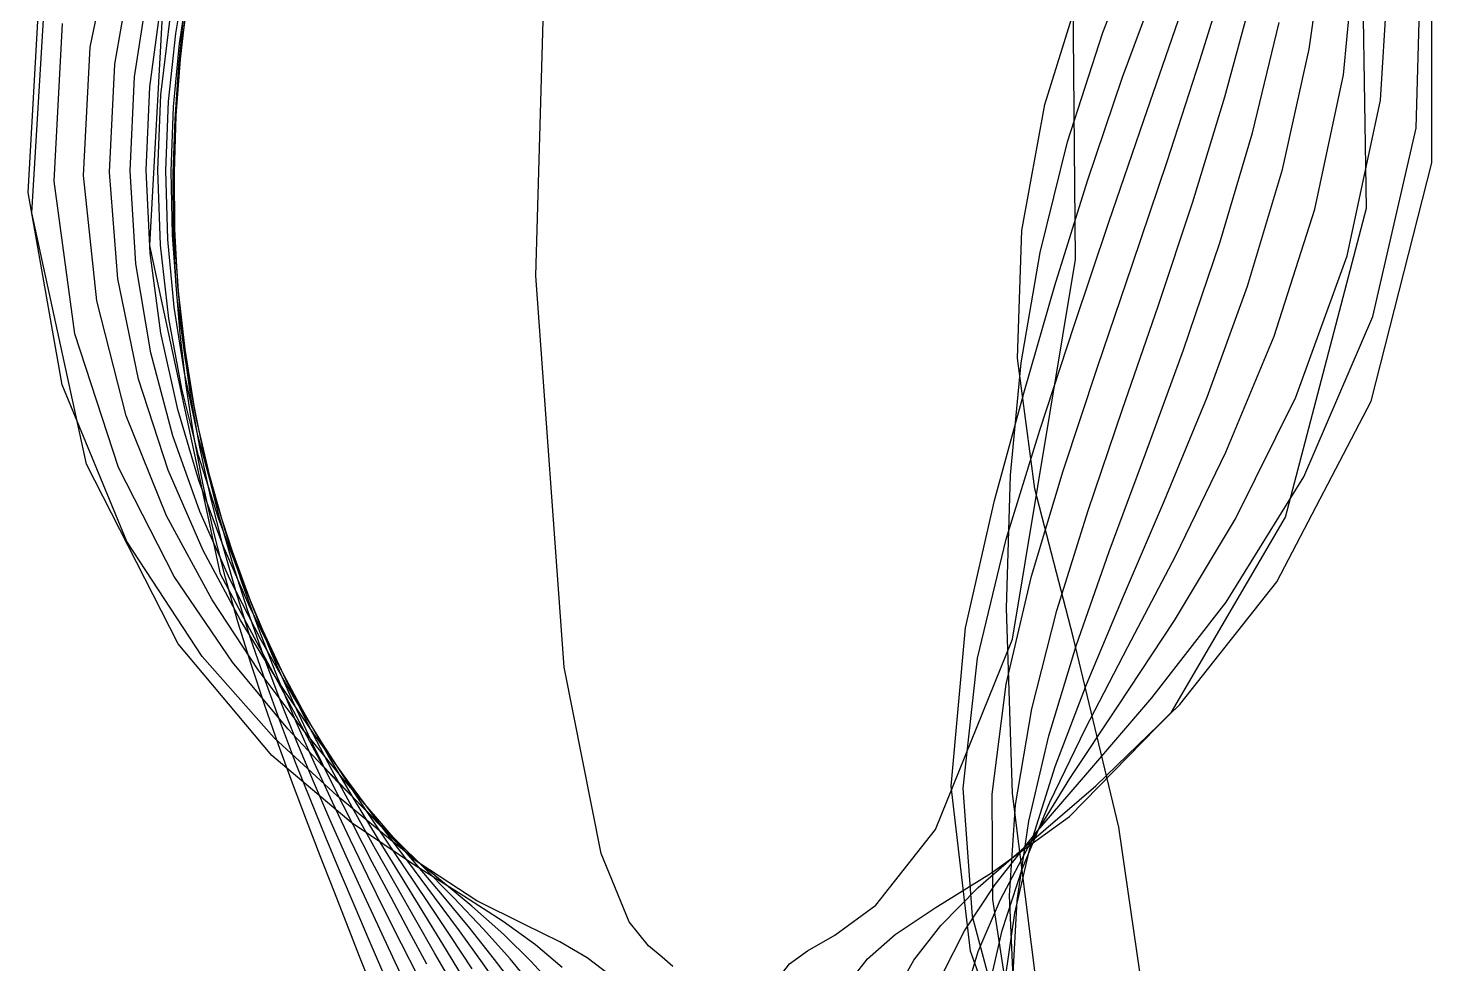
# Model space of a CAD drawing. Header units: metres. Extents: x -511 to 502, y -402 to 468.
# Drawn here: x -510.9 to -185, y -184.7 to 32.6 of the extents above; entities that cross this region are included whole.
import ezdxf

# ---------------------------------------------------------------- set-up
doc = ezdxf.new("R2010")
doc.units = ezdxf.units.M

msp = doc.modelspace()

# ---------------------------------------------------------------- linework, layer by layer
for p, q in [((-393.0184, -24.959198, -425.1002), (-389.79626, 88.44519, -434.79446)), ((-267.7315, -21.131409, -437.72675), (-268.69766, 87.21478, -446.3695)), ((-200.19803, -9.256653, -503.57962), (-201.5408, 72.708954, -507.92133)), ((-482.65906, -17.894104, -485.5315), (-477.73804, 71.555115, -490.94012)), ((-185.07257, 1.329041, -558.2229), (-185.01999, 61.014008, -560.24884)), ((-496.4969, 28.154602, -632.7292), (-490.55997, 56.512177, -634.68054)), ((-261.4356, 31.529053, -627.11066), (-252.00055, 55.703827, -630.5213)), ((-510.0025, -10.279572, -548.2809), (-506.16797, 53.898376, -550.64233)), ((-213.49997, 27.659424, -633.05493), (-209.7175, 55.317383, -633.9093)), ((-205.5773, 21.758911, -625.3669), (-202.56137, 53.057526, -626.1549)), ((-196.93698, 15.83371, -612.8142), (-194.72095, 52.665863, -613.6611)), ((-188.69449, 9.323608, -592.2804), (-187.41702, 54.872345, -593.4272)), ((-490.80457, 24.20163, -643.932), (-486.47522, 48.44217, -645.1084)), ((-476.62173, 31.366638, -665.93054), (-473.9777, 46.76483, -666.392)), ((-238.80908, 25.27298, -639.0455), (-231.6932, 48.39966, -640.4132)), ((-486.2005, 21.229034, -651.88525), (-482.92352, 42.45526, -652.6446)), ((-475.79272, 28.996246, -668.60767), (-473.6175, 43.397797, -668.962)), ((-274.87112, 14.866211, -615.5789), (-266.1523, 42.777496, -620.07935)), ((-256.84036, 21.161987, -632.21533), (-248.21188, 44.56894, -634.8196)), ((-510.91016, -5.579132, -589.7801), (-508.19998, 41.688904, -590.87024)), ((-475.45755, 27.031097, -670.76025), (-473.64886, 40.61432, -671.04126)), ((-233.08426, 16.606567, -638.94714), (-226.53384, 40.74533, -639.8508)), ((-482.6673, 18.9122, -657.744), (-480.1093, 37.870758, -658.2631)), ((-475.94293, 23.994324, -673.8855), (-474.67117, 36.358154, -674.08044)), ((-475.53387, 25.384644, -672.49664), (-474.0193, 38.29541, -672.72675)), ((-504.8666, -2.994659, -615.677), (-502.88565, 33.651337, -616.24927)), ((-480.0786, 17.054901, -662.1923), (-478.03156, 34.264923, -662.5649)), ((-251.93042, 11.231079, -635.7663), (-243.84375, 34.521576, -637.6395)), ((-226.69016, 8.244141, -637.1034), (-220.48294, 33.900787, -637.5716)), ((-478.29254, 15.532837, -665.6518), (-476.62173, 31.366638, -665.93054)), ((-269.60583, 6.205048, -623.3934), (-261.4356, 31.529053, -627.11066)), ((-498.01752, -1.611572, -632.38885), (-496.4969, 28.154602, -632.7292)), ((-477.17822, 14.26358, -668.3916), (-475.79272, 28.996246, -668.60767)), ((-476.6215, 13.189606, -670.5877), (-475.45755, 27.031097, -670.76025)), ((-219.6748, -0.228302, -633.05994), (-213.49997, 27.659424, -633.05493)), ((-492.0198, -0.894501, -643.7073), (-490.80457, 24.20163, -643.932)), ((-476.7929, 11.463043, -673.7688), (-475.94293, 23.994324, -673.8855)), ((-476.52277, 12.267609, -672.35565), (-475.53387, 25.384644, -672.49664)), ((-246.48737, 1.630432, -637.8387), (-238.80908, 25.27298, -639.0455)), ((-487.20074, -0.553497, -651.7241), (-486.2005, 21.229034, -651.88525)), ((-264.99057, -2.915253, -629.34436), (-256.84036, 21.161987, -632.21533)), ((-212.17566, -9.431, -626.00824), (-205.5773, 21.758911, -625.3669)), ((-483.50806, -0.428986, -657.6209), (-482.6673, 18.9122, -657.744)), ((-480.7964, -0.430603, -662.0936), (-480.0786, 17.054901, -662.1923)), ((-240.54065, -7.762207, -638.3565), (-233.08426, 16.606567, -638.94714)), ((-478.91287, -0.506317, -665.56995), (-478.29254, 15.532837, -665.6518)), ((-477.72052, -0.62619, -668.3224), (-477.17822, 14.26358, -668.3916)), ((-477.10193, -0.773956, -670.52893), (-476.6215, 13.189606, -670.5877)), ((-280.24643, -14.399597, -610.6456), (-274.87112, 14.866211, -615.5789)), ((-204.67258, -20.321686, -614.52386), (-196.93698, 15.83371, -612.8142)), ((-477.19693, -1.138031, -673.7321), (-476.7929, 11.463043, -673.7688)), ((-476.9566, -0.943695, -672.30707), (-476.52277, 12.267609, -672.35565)), ((-260.04953, -12.509338, -633.7986), (-251.93042, 11.231079, -635.7663)), ((-234.24396, -17.254333, -637.1347), (-226.69016, 8.244141, -637.1034)), ((-198.73184, -34.42401, -596.14307), (-188.69449, 9.323608, -592.2804)), ((-275.99124, -19.559326, -618.859), (-269.60583, 6.205048, -623.3934)), ((-254.50497, -22.238342, -636.72736), (-246.48737, 1.630432, -637.8387)), ((-199.13171, -54.01581, -567.0221), (-185.07257, 1.329041, -558.2229)), ((-500.02054, -38.409363, -618.18304), (-504.8666, -2.994659, -615.677)), ((-494.9666, -30.743195, -633.7146), (-498.01752, -1.611572, -632.38885)), ((-490.03754, -25.644104, -644.4585), (-492.0198, -0.894501, -643.7073)), ((-485.87524, -22.138855, -652.1729), (-487.20074, -0.553497, -651.7241)), ((-482.6006, -19.654846, -657.89984), (-483.50806, -0.428986, -657.6209)), ((-480.16382, -17.847534, -662.2721), (-480.7964, -0.430603, -662.0936)), ((-478.46722, -16.50412, -665.6868), (-478.91287, -0.506317, -665.56995)), ((-477.40698, -15.489532, -668.4009), (-477.72052, -0.62619, -668.3224)), ((-477.13956, -13.711609, -673.77325), (-477.19693, -1.138031, -673.7321)), ((-476.88745, -14.717682, -670.5841), (-477.10193, -0.773956, -670.52893)), ((-476.82312, -14.134888, -672.35016), (-476.9566, -0.943695, -672.30707)), ((-272.52185, -27.229034, -625.81244), (-264.99057, -2.915253, -629.34436)), ((-227.82007, -27.383972, -633.83496), (-219.6748, -0.228302, -633.05994)), ((-503.01746, -50.27353, -594.93054), (-510.91016, -5.579132, -589.7801)), ((-248.58685, -32.010468, -638.0271), (-240.54065, -7.762207, -638.3565)), ((-221.65286, -38.95935, -627.8673), (-212.17566, -9.431, -626.00824)), ((-218.97412, -80.98364, -523.97534), (-200.19803, -9.256653, -503.57962)), ((-497.3811, -68.66235, -559.7807), (-510.0025, -10.279572, -548.2809)), ((-268.09634, -36.48227, -631.53735), (-260.04953, -12.509338, -633.7986)), ((-476.2672, -30.148376, -668.6201), (-477.40698, -15.489532, -668.4009)), ((-476.61713, -26.166931, -673.88727), (-477.13956, -13.711609, -673.77325)), ((-475.99463, -28.504242, -670.74817), (-476.88745, -14.717682, -670.5841)), ((-476.1289, -27.196777, -672.4804), (-476.82312, -14.134888, -672.35016)), ((-281.25183, -44.09851, -604.3899), (-280.24643, -14.399597, -610.6456)), ((-466.23624, -94.26126, -511.46674), (-482.65906, -17.894104, -485.5315)), ((-478.25812, -34.867188, -662.70984), (-480.16382, -17.847534, -662.2721)), ((-477.00342, -32.22235, -665.9917), (-478.46722, -16.50412, -665.6868)), ((-242.68268, -42.11142, -637.5836), (-234.24396, -17.254333, -637.1347)), ((-482.4432, -42.825104, -653.1704), (-485.87524, -22.138855, -652.1729)), ((-480.0725, -38.294464, -658.5488), (-482.6006, -19.654846, -657.89984)), ((-282.3803, -109.29184, -477.87238), (-267.7315, -21.131409, -437.72675)), ((-280.34995, -45.173523, -612.4006), (-275.99124, -19.559326, -618.859)), ((-262.62997, -46.170654, -635.62976), (-254.50497, -22.238342, -636.72736)), ((-216.60022, -53.152313, -618.25507), (-204.67258, -20.321686, -614.52386)), ((-485.25348, -48.95224, -646.05884), (-490.03754, -25.644104, -644.4585)), ((-386.48425, -115.79376, -469.9815), (-393.0184, -24.959198, -425.1002)), ((-475.6393, -38.425476, -674.0666), (-476.61713, -26.166931, -673.88727)), ((-474.89896, -40.031616, -672.69006), (-476.1289, -27.196777, -672.4804)), ((-474.46664, -42.011444, -671.01135), (-475.99463, -28.504242, -670.74817)), ((-279.58694, -51.64789, -620.9271), (-272.52185, -27.229034, -625.81244)), ((-237.228, -53.123444, -635.2094), (-227.82007, -27.383972, -633.83496)), ((-488.10574, -57.440582, -636.4188), (-494.9666, -30.743195, -633.7146)), ((-474.62433, -47.45572, -666.4631), (-477.00342, -32.22235, -665.9917)), ((-474.36813, -44.446045, -668.9663), (-476.2672, -30.148376, -668.6201)), ((-256.8383, -55.928253, -637.9034), (-248.58685, -32.010468, -638.0271)), ((-475.2393, -51.214447, -663.37134), (-478.25812, -34.867188, -662.70984)), ((-214.74362, -71.5874, -603.52466), (-198.73184, -34.42401, -596.14307)), ((-489.9215, -69.45923, -623.0394), (-500.02054, -38.409363, -618.18304)), ((-476.17828, -55.972107, -659.5055), (-480.0725, -38.294464, -658.5488)), ((-474.22937, -50.422974, -674.30237), (-475.6393, -38.425476, -674.0666)), ((-276.0624, -60.78238, -628.74054), (-268.09634, -36.48227, -631.53735)), ((-232.836, -65.86438, -630.56976), (-221.65286, -38.95935, -627.8673)), ((-473.17487, -52.55893, -672.9692), (-474.89896, -40.031616, -672.69006)), ((-472.3678, -55.13867, -671.36053), (-474.46664, -42.011444, -671.01135)), ((-251.44785, -66.04413, -638.35626), (-242.68268, -42.11142, -637.5836)), ((-477.32483, -62.08847, -654.6006), (-482.4432, -42.825104, -653.1704)), ((-471.80566, -58.257233, -669.42053), (-474.36813, -44.446045, -668.9663)), ((-282.84293, -71.255585, -602.1216), (-280.34995, -45.173523, -612.4006)), ((-277.19583, -74.383514, -595.24084), (-281.25183, -44.09851, -604.3899)), ((-471.47205, -62.048126, -667.072), (-474.62433, -47.45572, -666.4631)), ((-270.59232, -70.21768, -634.49786), (-262.62997, -46.170654, -635.62976)), ((-487.99765, -86.634674, -604.23944), (-503.01746, -50.27353, -594.93054)), ((-478.39172, -70.07883, -648.27844), (-485.25348, -48.95224, -646.05884)), ((-471.31982, -66.69449, -664.20966), (-475.2393, -51.214447, -663.37134)), ((-472.4227, -62.11081, -674.585), (-474.22937, -50.422974, -674.30237)), ((-286.58408, -77.11539, -613.84546), (-279.58694, -51.64789, -620.9271)), ((-471.01105, -64.71707, -673.3062), (-473.17487, -52.55893, -672.9692)), ((-469.77716, -67.811646, -671.7805), (-472.3678, -55.13867, -671.36053)), ((-247.08496, -77.11417, -636.9902), (-237.228, -53.123444, -635.2094)), ((-230.62671, -81.3645, -623.14557), (-216.60022, -53.152313, -618.25507)), ((-221.00421, -96.04202, -582.01117), (-199.13171, -54.01581, -567.0221)), ((-478.74057, -80.66623, -640.011), (-488.10574, -57.440582, -636.4188)), ((-471.2436, -72.446594, -660.6907), (-476.17828, -55.972107, -659.5055)), ((-468.6927, -71.49463, -669.961), (-471.80566, -58.257233, -669.42053)), ((-264.8496, -79.46405, -637.9607), (-256.8383, -55.928253, -637.9034)), ((-283.82565, -86.10852, -625.3373), (-276.0624, -60.78238, -628.74054)), ((-471.03046, -79.64172, -656.32324), (-477.32483, -62.08847, -654.6006)), ((-470.26392, -73.45532, -674.9049), (-472.4227, -62.11081, -674.585)), ((-467.70758, -75.89914, -667.7857), (-471.47205, -62.048126, -667.072)), ((-468.4699, -76.46445, -673.689), (-471.01105, -64.71707, -673.3062)), ((-466.7316, -81.19809, -665.1739), (-471.31982, -66.69449, -664.20966)), ((-466.78098, -79.98288, -672.2551), (-469.77716, -67.811646, -671.7805)), ((-259.9547, -88.95526, -639.3794), (-251.44785, -66.04413, -638.35626)), ((-244.4867, -89.85507, -633.72235), (-232.836, -65.86438, -630.56976)), ((-476.07867, -110.41925, -578.5109), (-497.3811, -68.66235, -559.7807)), ((-477.0213, -94.78705, -629.1151), (-489.9215, -69.45923, -623.0394)), ((-470.27127, -88.72067, -650.8576), (-478.39172, -70.07883, -648.27844)), ((-465.14743, -84.10812, -670.56525), (-468.6927, -71.49463, -669.961)), ((-283.7944, -102.15112, -586.9466), (-282.84293, -71.255585, -602.1216)), ((-277.94504, -94.66373, -633.4268), (-270.59232, -70.21768, -634.49786)), ((-232.8165, -100.732086, -612.3173), (-214.74362, -71.5874, -603.52466)), ((-465.60535, -87.61368, -662.0222), (-471.2436, -72.446594, -660.6907)), ((-467.80347, -84.43671, -675.25275), (-470.26392, -73.45532, -674.9049)), ((-268.29214, -108.77597, -582.5498), (-277.19583, -74.383514, -595.24084)), ((-465.6177, -87.777985, -674.10583), (-468.4699, -76.46445, -673.689)), ((-463.49304, -88.96222, -668.5716), (-467.70758, -75.89914, -667.7857)), ((-293.28168, -106.693085, -604.9242), (-286.58408, -77.11539, -613.84546)), ((-256.62924, -99.31784, -639.01227), (-247.08496, -77.11417, -636.9902)), ((-468.2049, -100.21866, -643.9902), (-478.74057, -80.66623, -640.011)), ((-464.05402, -95.42099, -658.20276), (-471.03046, -79.64172, -656.32324)), ((-463.46625, -91.629425, -672.7686), (-466.78098, -79.98288, -672.2551)), ((-461.69678, -94.69504, -666.21533), (-466.7316, -81.19809, -665.1739)), ((-272.08713, -102.66928, -638.2482), (-264.8496, -79.46405, -637.9607)), ((-245.44342, -126.25488, -554.1008), (-218.97412, -80.98364, -523.97534)), ((-244.81354, -104.985596, -628.40063), (-230.62671, -81.3645, -623.14557)), ((-465.09418, -95.0466, -675.61993), (-467.80347, -84.43671, -675.25275)), ((-461.28394, -96.080536, -671.2116), (-465.14743, -84.10812, -670.56525)), ((-470.51923, -113.36609, -614.91315), (-487.99765, -86.634674, -604.23944)), ((-462.5202, -98.64996, -674.5454), (-465.6177, -87.777985, -674.10583)), ((-459.56708, -101.48386, -663.4265), (-465.60535, -87.61368, -662.0222)), ((-290.50085, -113.711334, -622.0032), (-283.82565, -86.10852, -625.3373)), ((-461.61343, -104.937225, -653.5678), (-470.27127, -88.72067, -650.8576)), ((-458.97723, -101.23596, -669.39954), (-463.49304, -88.96222, -668.5716)), ((-267.6366, -110.85791, -640.6232), (-259.9547, -88.95526, -639.3794)), ((-255.58997, -111.125916, -637.0152), (-244.4867, -89.85507, -633.72235)), ((-442.50928, -138.77325, -547.9073), (-466.23624, -94.26126, -511.46674)), ((-459.91528, -102.74921, -673.3064), (-463.46625, -91.629425, -672.7686)), ((-463.46793, -114.66495, -635.4193), (-477.0213, -94.78705, -629.1151)), ((-462.18848, -105.28635, -675.99866), (-465.09418, -95.0466, -675.61993)), ((-456.804, -109.52551, -660.12695), (-464.05402, -95.42099, -658.20276)), ((-456.40796, -107.214966, -667.29175), (-461.69678, -94.69504, -666.21533)), ((-457.2052, -107.421844, -671.88086), (-461.28394, -96.080536, -671.2116)), ((-283.851, -119.79379, -632.7992), (-277.94504, -94.66373, -633.4268)), ((-243.5632, -124.482635, -597.8497), (-221.00421, -96.04202, -582.01117)), ((-457.52216, -116.47067, -647.9721), (-468.2049, -100.21866, -643.9902)), ((-459.2391, -109.08563, -674.9976), (-462.5202, -98.64996, -674.5454)), ((-265.23752, -119.86392, -641.16547), (-256.62924, -99.31784, -639.01227)), ((-250.01248, -122.97348, -620.9463), (-232.8165, -100.732086, -612.3173)), ((-456.20193, -113.355804, -673.8555), (-459.91528, -102.74921, -673.3064)), ((-453.373, -114.14542, -664.84406), (-459.56708, -101.48386, -663.4265)), ((-454.28748, -112.75226, -670.24396), (-458.97723, -101.23596, -669.39954)), ((-282.35873, -145.19658, -574.578), (-283.7944, -102.15112, -586.9466)), ((-277.914, -125.53885, -638.91266), (-272.08713, -102.66928, -638.2482)), ((-459.13574, -115.16403, -676.3819), (-462.18848, -105.28635, -675.99866)), ((-452.94812, -119.008026, -656.24097), (-461.61343, -104.937225, -653.5678)), ((-452.9989, -118.16086, -672.55664), (-457.2052, -107.421844, -671.88086)), ((-451.01926, -118.82788, -668.3692), (-456.40796, -107.214966, -667.29175)), ((-296.61945, -143.46246, -599.02136), (-293.28168, -106.693085, -604.9242)), ((-257.8457, -124.77579, -633.49365), (-244.81354, -104.985596, -628.40063)), ((-454.3448, -136.33267, -597.4376), (-476.07867, -110.41925, -578.5109)), ((-455.8307, -119.09915, -675.4535), (-459.2391, -109.08563, -674.9976)), ((-449.57806, -122.147675, -662.014), (-456.804, -109.52551, -660.12695)), ((-300.24518, -153.50223, -528.79724), (-282.3803, -109.29184, -477.87238)), ((-257.7087, -152.98753, -573.14014), (-268.29214, -108.77597, -582.5498)), ((-453.78162, -132.23468, -625.0363), (-470.51923, -113.36609, -614.91315)), ((-452.38998, -123.473724, -674.4049), (-456.20193, -113.355804, -673.8555)), ((-449.52618, -123.564545, -671.0842), (-454.28748, -112.75226, -670.24396)), ((-293.83066, -143.89304, -620.6834), (-290.50085, -113.711334, -622.0032)), ((-273.98203, -131.76013, -642.1051), (-267.6366, -110.85791, -640.6232)), ((-265.4538, -130.09192, -640.2545), (-255.58997, -111.125916, -637.0152)), ((-450.59174, -130.17728, -641.3378), (-463.46793, -114.66495, -635.4193)), ((-455.9815, -124.69321, -676.7634), (-459.13574, -115.16403, -676.3819)), ((-447.3209, -130.04333, -651.7205), (-457.52216, -116.47067, -647.9721)), ((-447.2025, -125.72983, -666.23114), (-453.373, -114.14542, -664.84406)), ((-377.8799, -159.0793, -525.27905), (-386.48425, -115.79376, -469.9815)), ((-452.34396, -128.71094, -675.9053), (-455.8307, -119.09915, -675.4535)), ((-448.73636, -128.33826, -673.2254), (-452.9989, -118.16086, -672.55664)), ((-444.60764, -131.30023, -658.7718), (-452.94812, -119.008026, -656.24097)), ((-445.6455, -129.62497, -669.4224), (-451.01926, -118.82788, -668.3692)), ((-287.12247, -145.28188, -633.2642), (-283.851, -119.79379, -632.7992)), ((-272.45804, -138.91763, -643.39404), (-265.23752, -119.86392, -641.16547)), ((-448.53204, -133.13394, -674.94525), (-452.38998, -123.473724, -674.4049)), ((-442.56824, -133.51431, -663.811), (-449.57806, -122.147675, -662.014)), ((-444.77066, -133.73737, -671.90454), (-449.52618, -123.564545, -671.0842)), ((-264.87314, -140.2515, -628.6451), (-250.01248, -122.97348, -620.9463)), ((-452.76624, -133.88968, -677.1376), (-455.9815, -124.69321, -676.7634)), ((-441.175, -136.38373, -667.55865), (-447.2025, -125.72983, -666.23114)), ((-281.69934, -147.7935, -640.1514), (-277.914, -125.53885, -638.91266)), ((-269.16055, -150.52095, -581.34534), (-245.44342, -126.25488, -554.1008)), ((-269.03745, -141.6683, -638.1653), (-257.8457, -124.77579, -633.49365)), ((-263.04907, -143.37256, -611.7349), (-243.5632, -124.482635, -597.8497)), ((-448.8209, -137.94412, -676.3462), (-452.34396, -128.71094, -675.9053)), ((-438.9854, -142.53073, -646.5967), (-450.59174, -130.17728, -641.3378)), ((-444.47308, -138.00027, -673.8765), (-448.73636, -128.33826, -673.2254)), ((-437.90347, -141.5751, -655.12177), (-447.3209, -130.04333, -651.7205)), ((-440.36572, -139.70425, -670.4338), (-445.6455, -129.62497, -669.4224)), ((-273.68552, -147.18549, -643.3467), (-265.4538, -130.09192, -640.2545)), ((-439.1378, -145.73918, -633.79736), (-453.78162, -132.23468, -625.0363)), ((-444.67084, -142.36993, -675.46875), (-448.53204, -133.13394, -674.94525)), ((-436.76443, -142.17923, -661.1056), (-444.60764, -131.30023, -658.7718)), ((-435.88184, -143.84848, -665.4884), (-442.56824, -133.51431, -663.811)), ((-278.60062, -151.56369, -643.8636), (-273.98203, -131.76013, -642.1051)), ((-435.8896, -151.9, -613.3936), (-454.3448, -136.33267, -597.4376)), ((-449.52573, -142.77087, -677.499), (-452.76624, -133.88968, -677.1376)), ((-440.07642, -143.33832, -672.69324), (-444.77066, -133.73737, -671.90454)), ((-435.36176, -146.24998, -668.8089), (-441.175, -136.38373, -667.55865)), ((-445.29663, -146.82277, -676.76984), (-448.8209, -137.94412, -676.3462)), ((-440.25055, -147.19429, -674.5015), (-444.47308, -138.00027, -673.8765)), ((-421.9894, -160.08374, -579.2476), (-442.50928, -138.77325, -547.9073)), ((-435.22974, -149.16116, -671.39185), (-440.36572, -139.70425, -670.4338)), ((-278.01965, -156.59134, -645.6781), (-272.45804, -138.91763, -643.39404)), ((-446.29138, -151.354, -677.8426), (-449.52573, -142.77087, -677.499)), ((-440.83936, -151.21451, -675.96844), (-444.67084, -142.36993, -675.46875)), ((-435.48038, -152.43242, -673.44196), (-440.07642, -143.33832, -672.69324)), ((-428.77753, -152.73248, -651.136), (-438.9854, -142.53073, -646.5967)), ((-429.35736, -151.61212, -658.14294), (-437.90347, -141.5751, -655.12177)), ((-429.48126, -151.96465, -663.2225), (-436.76443, -142.17923, -661.1056)), ((-278.53363, -156.66644, -622.99585), (-263.04907, -143.37256, -611.7349)), ((-278.14645, -156.46509, -642.3388), (-269.03745, -141.6683, -638.1653)), ((-276.98068, -154.29031, -635.2113), (-264.87314, -140.2515, -628.6451)), ((-426.80246, -155.92769, -641.0659), (-439.1378, -145.73918, -633.79736)), ((-429.56506, -153.34845, -667.0335), (-435.88184, -143.84848, -665.4884)), ((-429.79773, -155.45758, -669.97296), (-435.36176, -146.24998, -668.8089)), ((-292.1356, -181.77003, -603.2611), (-296.61945, -143.46246, -599.02136)), ((-291.67496, -173.72707, -623.29004), (-293.83066, -143.89304, -620.6834)), ((-286.93668, -169.75517, -635.301), (-287.12247, -145.28188, -633.2642)), ((-276.4174, -192.3934, -581.45087), (-282.35873, -145.19658, -574.578)), ((-441.80023, -155.3695, -677.17017), (-445.29663, -146.82277, -676.76984)), ((-436.09772, -155.96489, -675.09357), (-440.25055, -147.19429, -674.5015)), ((-430.26492, -158.08229, -672.2896), (-435.22974, -149.16116, -671.39185)), ((-283.0949, -168.81229, -642.0794), (-281.69934, -147.7935, -640.1514)), ((-280.1253, -162.74927, -646.2633), (-273.68552, -147.18549, -643.3467)), ((-443.09088, -159.6545, -678.16235), (-446.29138, -151.354, -677.8426)), ((-437.06305, -159.69804, -676.438), (-440.83936, -151.21451, -675.96844)), ((-421.22696, -161.82645, -625.935), (-435.8896, -151.9, -613.3936)), ((-431.00488, -161.07883, -674.1447), (-435.48038, -152.43242, -673.44196)), ((-422.7537, -160.91547, -665.124), (-429.48126, -151.96465, -663.2225)), ((-421.65054, -160.57808, -660.7964), (-429.35736, -151.61212, -658.14294)), ((-419.8676, -161.5187, -655.0022), (-428.77753, -152.73248, -651.136)), ((-287.2713, -163.5924, -602.2895), (-269.16055, -150.52095, -581.34534)), ((-281.3158, -170.0455, -645.91284), (-278.60062, -151.56369, -643.8636)), ((-250.93103, -199.54266, -580.2359), (-257.7087, -152.98753, -573.14014)), ((-438.35602, -163.6043, -677.5405), (-441.80023, -155.3695, -677.17017)), ((-432.03436, -164.3521, -675.6465), (-436.09772, -155.96489, -675.09357)), ((-424.4931, -164.11736, -671.0477), (-429.79773, -155.45758, -669.97296)), ((-423.6244, -162.18063, -668.4443), (-429.56506, -153.34845, -667.0335)), ((-416.50928, -164.18088, -647.0001), (-426.80246, -155.92769, -641.0659)), ((-314.12173, -171.08092, -568.44556), (-300.24518, -153.50223, -528.79724)), ((-286.43365, -166.30615, -640.71716), (-276.98068, -154.29031, -635.2113)), ((-439.94962, -167.68558, -678.45123), (-443.09088, -159.6545, -678.16235)), ((-425.48227, -166.54285, -673.1233), (-430.26492, -158.08229, -672.2896)), ((-371.33603, -174.98956, -567.21454), (-377.8799, -159.0793, -525.27905)), ((-290.3271, -166.98082, -631.8893), (-278.53363, -156.66644, -622.99585)), ((-285.18954, -169.74603, -646.03467), (-278.14645, -156.46509, -642.3388)), ((-281.83582, -172.91806, -648.0075), (-278.01965, -156.59134, -645.6781)), ((-433.36078, -167.8464, -676.8704), (-437.06305, -159.69804, -676.438)), ((-426.6608, -169.3287, -674.7967), (-431.00488, -161.07883, -674.1447)), ((-418.0424, -170.47852, -669.7253), (-423.6244, -162.18063, -668.4443)), ((-416.54132, -169.23207, -666.8234), (-422.7537, -160.91547, -665.124)), ((-406.72516, -170.11053, -602.43195), (-421.9894, -160.08374, -579.2476)), ((-414.69537, -168.78355, -663.1157), (-421.65054, -160.57808, -660.7964)), ((-409.72626, -168.9716, -635.5946), (-421.22696, -161.82645, -625.935)), ((-412.0699, -169.39124, -658.28174), (-419.8676, -161.5187, -655.0022)), ((-284.7836, -177.01192, -649.008), (-280.1253, -162.74927, -646.2633)), ((-434.98465, -171.54272, -677.8726), (-438.35602, -163.6043, -677.5405)), ((-428.07175, -172.3894, -676.1541), (-432.03436, -164.3521, -675.6465)), ((-419.44168, -172.32066, -672.03357), (-424.4931, -164.11736, -671.0477)), ((-407.86624, -171.34914, -651.8347), (-416.50928, -164.18088, -647.0001)), ((-300.36035, -171.7059, -617.67346), (-287.2713, -163.5924, -602.2895)), ((-436.89233, -175.45764, -678.69977), (-439.94962, -167.68558, -678.45123)), ((-429.7463, -175.6793, -677.25714), (-433.36078, -167.8464, -676.8704)), ((-422.45044, -177.2245, -675.3934), (-426.6608, -169.3287, -674.7967)), ((-420.88104, -174.60617, -673.8907), (-425.48227, -166.54285, -673.1233)), ((-410.78802, -177.06479, -668.3388), (-416.54132, -169.23207, -666.8234)), ((-408.38654, -176.44847, -665.1415), (-414.69537, -168.78355, -663.1157)), ((-405.18564, -176.67844, -661.0677), (-412.0699, -169.39124, -658.28174)), ((-400.5902, -174.86275, -643.0502), (-409.72626, -168.9716, -635.5946)), ((-299.05655, -175.79735, -638.9018), (-290.3271, -166.98082, -631.8893)), ((-293.52536, -177.05954, -645.3291), (-286.43365, -166.30615, -640.71716)), ((-282.26587, -187.89108, -644.61224), (-283.0949, -168.81229, -642.0794)), ((-431.70544, -179.19524, -678.1549), (-434.98465, -171.54272, -677.8726)), ((-424.21497, -180.1026, -676.6085), (-428.07175, -172.3894, -676.1541)), ((-414.6271, -180.14134, -672.93274), (-419.44168, -172.32066, -672.03357)), ((-412.78882, -178.34717, -670.8843), (-418.0424, -170.47852, -669.7253)), ((-400.50134, -177.93118, -655.79395), (-407.86624, -171.34914, -651.8347)), ((-395.66187, -175.59904, -619.0092), (-406.72516, -170.11053, -602.43195)), ((-323.64252, -178.04837, -595.7599), (-314.12173, -171.08092, -568.44556)), ((-309.62775, -177.91234, -628.9748), (-300.36035, -171.7059, -617.67346)), ((-290.31973, -181.88583, -649.31195), (-285.18954, -169.74603, -646.03467)), ((-283.66193, -191.50484, -638.70905), (-286.93668, -169.75517, -635.301)), ((-282.21906, -186.94945, -648.20776), (-281.3158, -170.0455, -645.91284)), ((-433.94568, -182.97833, -678.89435), (-436.89233, -175.45764, -678.69977)), ((-426.22995, -183.20909, -677.5858), (-429.7463, -175.6793, -677.25714)), ((-416.45245, -182.32353, -674.5902), (-420.88104, -174.60617, -673.8907)), ((-393.14984, -180.26857, -648.8724), (-400.5902, -174.86275, -643.0502)), ((-387.46002, -179.58093, -630.9561), (-395.66187, -175.59904, -619.0092)), ((-366.8685, -180.5769, -595.5982), (-371.33603, -174.98956, -567.21454)), ((-305.3246, -183.88841, -644.4892), (-299.05655, -175.79735, -638.9018)), ((-284.91882, -198.90503, -629.1692), (-291.67496, -173.72707, -623.29004)), ((-283.9923, -187.88477, -650.3619), (-281.83582, -172.91806, -648.0075)), ((-428.5382, -186.56572, -678.37006), (-431.70544, -179.19524, -678.1549)), ((-418.36908, -184.79967, -675.92896), (-422.45044, -177.2245, -675.3934)), ((-407.82797, -185.86722, -671.9302), (-412.78882, -178.34717, -670.8843)), ((-405.43335, -184.52423, -669.68964), (-410.78802, -177.06479, -668.3388)), ((-402.62, -183.72481, -666.9142), (-408.38654, -176.44847, -665.1415)), ((-399.0351, -183.58936, -663.4453), (-405.18564, -176.67844, -661.0677)), ((-394.10675, -184.20998, -659.0652), (-400.50134, -177.93118, -655.79395)), ((-329.98032, -181.67212, -614.39984), (-323.64252, -178.04837, -595.7599)), ((-316.07837, -183.55951, -637.4221), (-309.62775, -177.91234, -628.9748)), ((-298.5924, -186.98894, -649.22186), (-293.52536, -177.05954, -645.3291)), ((-287.79224, -190.11174, -651.5925), (-284.7836, -177.01192, -649.008)), ((-420.46375, -187.50896, -676.99854), (-424.21497, -180.1026, -676.6085)), ((-412.18097, -189.7357, -675.21936), (-416.45245, -182.32353, -674.5902)), ((-410.02716, -187.63812, -673.7478), (-414.6271, -180.14134, -672.93274)), ((-386.90646, -185.55772, -653.4903), (-393.14984, -180.26857, -648.8724)), ((-381.1173, -183.30496, -639.7553), (-387.46002, -179.58093, -630.9561)), ((-363.70978, -183.15245, -614.7519), (-366.8685, -180.5769, -595.5982)), ((-334.12073, -184.68498, -627.43317), (-329.98032, -181.67212, -614.39984)), ((-293.7561, -193.10863, -652.2364), (-290.31973, -181.88583, -649.31195)), ((-281.696, -210.82727, -615.22577), (-292.1356, -181.77003, -603.2611)), ((-431.14136, -190.2534, -679.0144), (-433.94568, -182.97833, -678.89435)), ((-422.82, -190.43883, -677.83746), (-426.22995, -183.20909, -677.5858)), ((-400.41888, -191.69087, -670.8946), (-405.43335, -184.52423, -669.68964)), ((-397.30212, -190.71654, -668.4704), (-402.62, -183.72481, -666.9142)), ((-393.4668, -190.25461, -665.4873), (-399.0351, -183.58936, -663.4453)), ((-388.4421, -190.34082, -661.7966), (-394.10675, -184.20998, -659.0652)), ((-375.96515, -187.24565, -646.4012), (-381.1173, -183.30496, -639.7553)), ((-361.26285, -185.3418, -628.0455), (-363.70978, -183.15245, -614.7519)), ((-336.7046, -188.01743, -636.8459), (-334.12073, -184.68498, -627.43317)), ((-320.43015, -189.19673, -643.88403), (-316.07837, -183.55951, -637.4221)), ((-309.6254, -191.62787, -649.0127), (-305.3246, -183.88841, -644.4892))]:
    msp.add_line(p, q)

doc.saveas('drawing.dxf')
